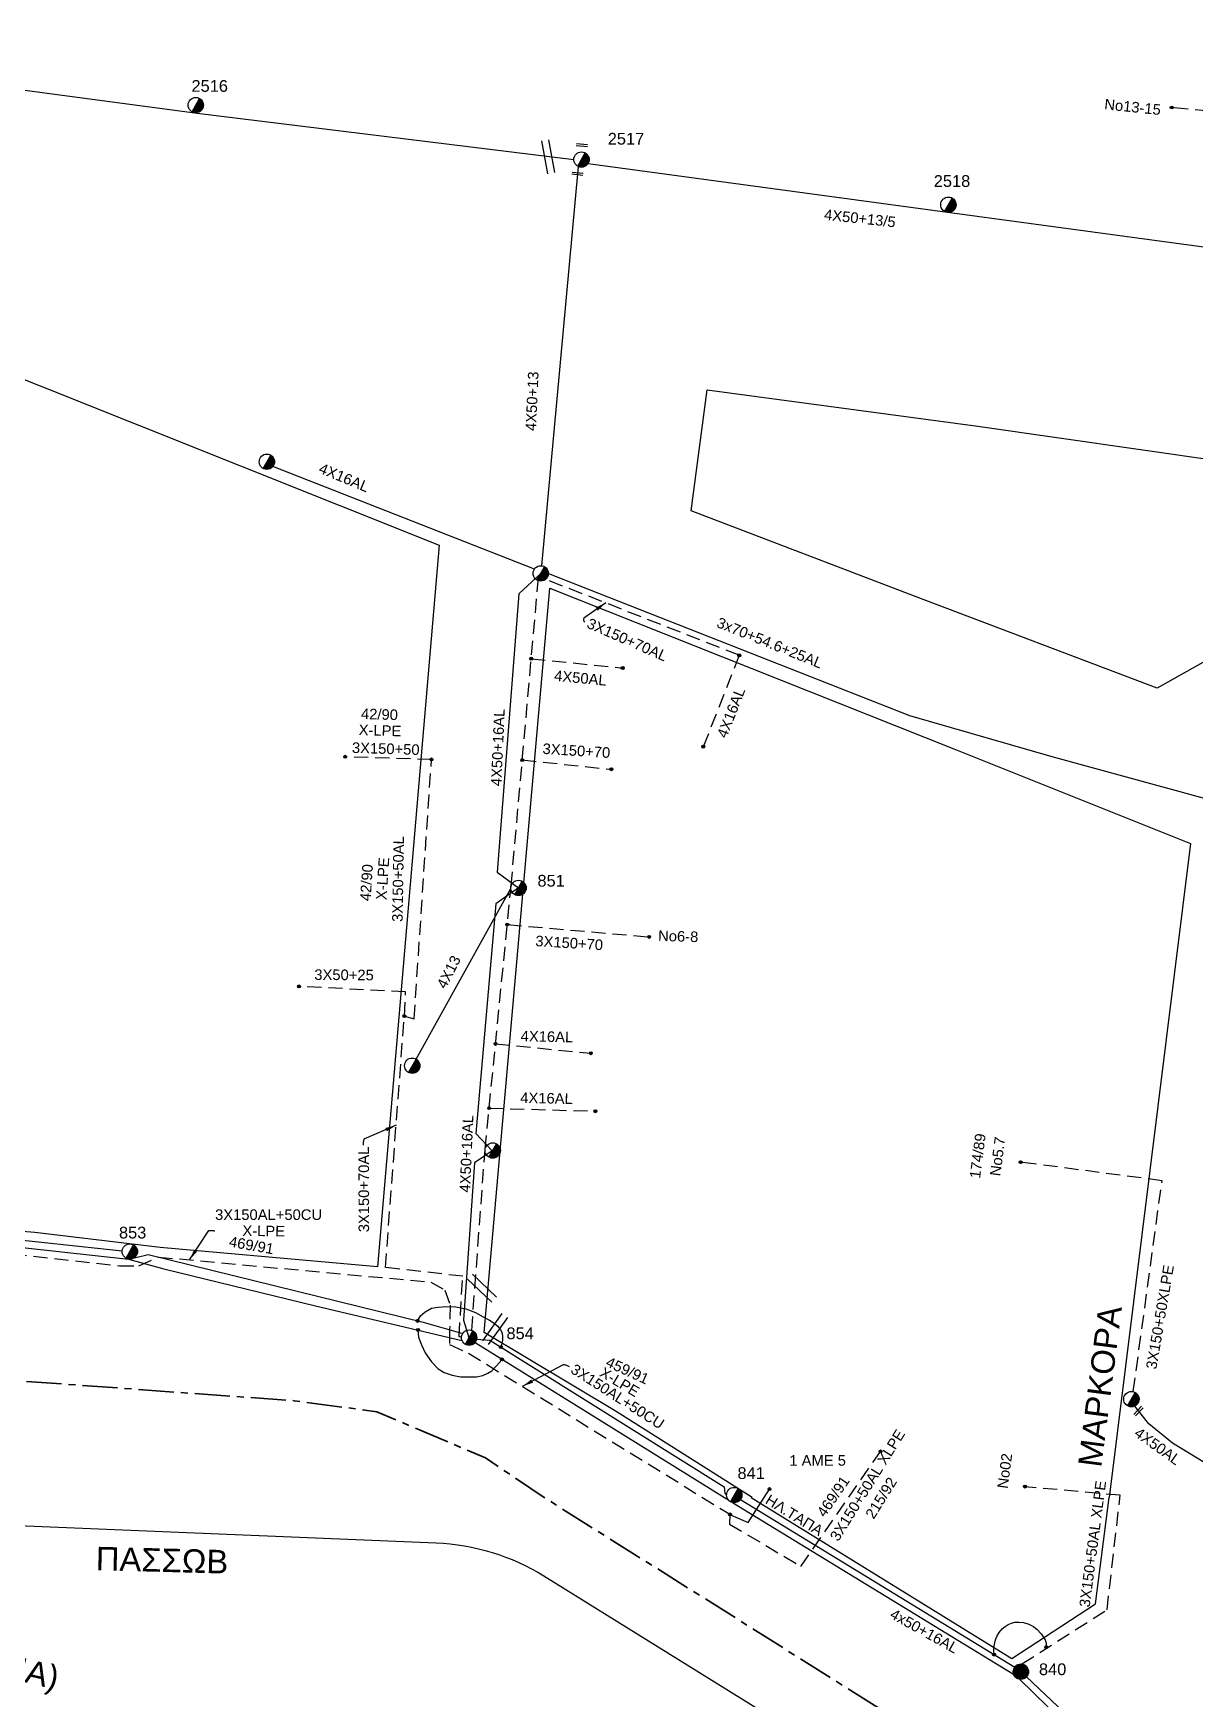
# Model space of a CAD drawing. Header units: millimetres. Extents: x 2893 to 4023, y 216 to 730.
# Drawn here: x 3393.7 to 3498.6, y 326.6 to 477 of the extents above; entities that cross this region are included whole.
import ezdxf

# ---------------------------------------------------------------- set-up
doc = ezdxf.new("R2010")
doc.units = ezdxf.units.MM
doc.linetypes.add('CENTER', pattern=[50.8, 31.75, -6.35, 6.35, -6.35])
doc.linetypes.add('DASHED', pattern=[19.05, 12.7, -6.35])
for name, color, linetype in [('Άγνωστα', 7, 'Continuous'), ('Γέφυρες Εναέριου Δικτύου', 7, 'Continuous'), ('Γυμνά εναέρια ΧΤ   4x35CU', 7, 'Continuous'), ('Γυμνά εναέρια ΧΤ (1Φ)   2x16AL', 7, 'Continuous'), ('Γυμνά εναέρια ΧΤ (3Φ)   4x16AL', 7, 'Continuous'), ('Γυμνά εναέρια ΧΤ (3Φ)   4x16CU', 7, 'Continuous'), ('Γυμνά εναέρια ΧΤ και ΦΟΠ (3Φ)   4x50+16AL', 7, 'Continuous'), ('Επιγραφές - Σχήματα', 7, 'Continuous'), ('Καλώδια ΧΤ   3x150+50AL', 7, 'DASHED'), ('Καλώδια ΧΤ   3x150+50AL XLPE', 7, 'DASHED'), ('Καλώδια ΧΤ   3x150+70 AL', 7, 'DASHED'), ('Καλώδια ΧΤ   3x150AL+50CU', 7, 'DASHED'), ('Μηχανική τομή', 7, 'Continuous'), ('Στύλος Ξύλινος', 7, 'Continuous'), ('Στύλος Ξύλινος @ 1', 7, 'Continuous'), ('Στύλος ΦΜ', 7, 'Continuous'), ('Στύλος ΦΜ @ 1', 7, 'Continuous'), ('Συνδέσεις', 7, 'Continuous'), ('Συνεστραμμένα ΧΤ   3x70+54.6+25 AL', 7, 'SYN_LINE'), ('Τομή', 7, 'Continuous'), ('Υπόβαθρο ΔΕΗ', 7, 'Continuous'), ('Υπόγεια καλώδια Παροχών ΧΤ   .075', 7, 'DASHED'), ('Υπόγεια καλώδια Παροχών ΧΤ   4x16AL', 7, 'DASHED'), ('Υπόγεια καλώδια Παροχών ΧΤ   4x50AL', 7, 'DASHED')]:
    doc.layers.add(name, color=color, linetype=linetype)
doc.styles.add('arial', font='ARIAL.TTF')
doc.styles.get("Standard").update_dxf_attribs({"font": 'ARIAL.TTF'})
doc.linetypes.add('SYN_LINE', pattern='A,0.5,-0.0001,["/\\/\\/\\/",Standard,S=0.1,R=0,X=0,Y=-0.05],-0.25', length=0.7501)
doc.dimstyles.new('ISO-25', dxfattribs={"dimtxt": 2.5, "dimasz": 2.5, "dimexe": 1.25, "dimexo": 0.625, "dimtad": 1, "dimtxsty": 'Standard', "dimcen": 2.5, "dimadec": 0, "dimazin": 0, "dimtfac": 1, "dimtmove": 0, "dimatfit": 3, "dimfxl": 1, "dimarcsym": 0})

# ---------------------------------------------------------------- blocks, each defined once
blk = doc.blocks.new('ΥΠΑΡΧΩΝ ΤΣΙΜΕΝΤΕΝΙΟΣ ΣΤΥΛΟΣ')
at = {"layer": 'Στύλος ΦΜ'}
blk.add_hatch(color=7, dxfattribs=at).paths.add_polyline_path([(-1.29, -2.28, 0.574793), (2.62, 0, 0.268822), (1.3, 2.27)])
blk.add_line((-1.29, -2.28), (1.3, 2.27), dxfattribs=at)
blk.add_circle((0, 0), 2.62, dxfattribs=at)
at = {"layer": 'Στύλος ΦΜ', "flags": 4}
for tag, p in [('ΑΡΙΘΜΟΣ', (-4.68, 8.05)), ('ΤΥΠΟΣ', (-4.91, 3.03))]:
    blk.add_attdef(tag, p, '', height=4, dxfattribs=at)
blk = doc.blocks.new('ΤΟΜΗ')
at = {"layer": 'Τομή', "ltscale": 40}
for p, q in [((-5.68, 0), (5.68, 0)), ((5.68, -2.33), (-5.68, -2.33))]:
    blk.add_line(p, q, dxfattribs=at)
blk = doc.blocks.new('ΜΗΧΑΝΙΚΗ ΤΟΜΗ')
at = {"layer": 'Μηχανική τομή', "ltscale": 40}
for p, q in [((-1.89, 0.78), (1.89, 0.78)), ((1.89, 0), (-1.89, 0))]:
    blk.add_line(p, q, dxfattribs=at)
blk = doc.blocks.new('_ΣΥΝΔΕΣΗ')
at = {"layer": 'Συνδέσεις', "linetype": 'SYN_LINE', "ltscale": 40}
blk.add_hatch(color=256, dxfattribs=at).paths.add_polyline_path([(-116.75, 2339.64, 1), (-117.75, 2339.64, 1)])
at = {"layer": 'Συνδέσεις'}
blk.add_circle((-117.25, 2339.64), 0.5, dxfattribs=at)
blk = doc.blocks.new('ΥΠΑΡΧΩΝ ΞΥΛΙΝΟΣ ΣΤΥΛΟΣ')
at = {"layer": 'Στύλος Ξύλινος'}
h = blk.add_hatch(color=7, dxfattribs=at)
h.paths.add_polyline_path([(-2.62, 0, 0.270008), (-1.29, -2.28), (1.3, 2.27, 0.576266)])
h.paths.add_polyline_path([(-1.29, -2.28, 0.574793), (2.62, 0, 0.268822), (1.3, 2.27)])
at = {"layer": 'Στύλος Ξύλινος', "color": 7}
blk.add_line((-1.29, -2.28), (1.3, 2.27), dxfattribs=at)
blk.add_circle((0, 0), 2.62, dxfattribs=at)
at = {"layer": 'Στύλος Ξύλινος', "flags": 4}
for tag, p in [('ΑΡΙΘΜΟΣ', (-4.91, 8.6)), ('ΤΥΠΟΣ', (-4.85, 3.39))]:
    blk.add_attdef(tag, p, '', height=4, dxfattribs=at)

msp = doc.modelspace()

# ---------------------------------------------------------------- linework, layer by layer
at = {"layer": 'Άγνωστα', "color": 5, "linetype": 'DASHED', "ltscale": 0.1}
for points in [[(3433.3, 359.84), (3434.51, 376.18), (3436.86, 400), (3439.31, 427.58)], [(3437.87, 411.38), (3445.92, 410.54)], [(3436.52, 396.51), (3449.33, 395.39)]]:
    msp.add_lwpolyline(points, dxfattribs=at)
at = {"layer": 'Άγνωστα', "color": 30, "linetype": 'DASHED', "ltscale": 0.1}
msp.add_lwpolyline([(3429.67, 411.43), (3421.87, 411.67)], dxfattribs=at)
at = {"layer": 'Άγνωστα', "color": 85, "linetype": 'DASHED', "ltscale": 0.1}
msp.add_lwpolyline([(3427.22, 388.24), (3427.33, 390.43), (3417.71, 390.92)], dxfattribs=at)
at = {"layer": 'Άγνωστα', "color": 6, "ltscale": 0.1}
msp.add_lwpolyline([(3456.75, 343.15), (3458.28, 342.5), (3460.2, 345.51)], dxfattribs=at)
at = {"layer": 'Γέφυρες Εναέριου Δικτύου', "linetype": 'DASHED'}
for points in [[(3428.41, 360.7), (3428.68, 361.16), (3429.1, 361.53), (3429.66, 361.84), (3430.27, 361.94), (3431.06, 361.99), (3431.87, 361.96), (3432.76, 361.8), (3433.63, 361.45), (3434.33, 361.08), (3434.9, 360.78), (3435.24, 360.57), (3435.66, 360.23), (3435.9, 359.91), (3436.04, 359.61), (3436.07, 359.23), (3436.07, 358.92), (3435.94, 358.34)], [(3428.44, 359.88), (3428.49, 359.23), (3428.77, 358.55), (3429.1, 357.83), (3429.67, 357.01), (3430.28, 356.36), (3430.81, 356.03), (3431.53, 355.8), (3432.3, 355.65), (3433, 355.64), (3433.74, 355.65), (3434.31, 355.78), (3434.77, 355.98), (3435.13, 356.2), (3435.52, 356.61), (3436.04, 357.22)], [(3480.49, 330.56), (3480.48, 330.92), (3480.5, 331.31), (3480.55, 331.62), (3480.62, 331.88), (3480.75, 332.19), (3480.94, 332.55), (3481.21, 332.88), (3481.49, 333.08), (3481.77, 333.26), (3482.07, 333.39), (3482.36, 333.47), (3482.72, 333.48), (3483.13, 333.44), (3483.62, 333.31), (3484.05, 333.09), (3484.37, 332.83), (3484.74, 332.44), (3484.93, 332.15), (3485.09, 331.88), (3485.18, 331.59), (3485.2, 331.35), (3485.2, 331.11)]]:
    msp.add_lwpolyline(points, dxfattribs=at)
at = {"layer": 'Γυμνά εναέρια ΧΤ   4x35CU', "color": 5, "ltscale": 0.1}
msp.add_lwpolyline([(3442.92, 465), (3439.61, 428.93)], dxfattribs=at)
at = {"layer": 'Γυμνά εναέρια ΧΤ   4x35CU', "color": 17, "ltscale": 0.1}
msp.add_lwpolyline([(3502.44, 346.09), (3496.59, 349.66), (3494.47, 351.4), (3493.19, 353.01)], dxfattribs=at)
at = {"layer": 'Γυμνά εναέρια ΧΤ (1Φ)   2x16AL', "color": 2, "ltscale": 0.1}
msp.add_lwpolyline([(3443.81, 465.26), (3515.87, 455.52)], dxfattribs=at)
at = {"layer": 'Γυμνά εναέρια ΧΤ (3Φ)   4x16AL', "color": 5, "ltscale": 0.1}
msp.add_lwpolyline([(3428.28, 384.36), (3436.84, 399.77)], dxfattribs=at)
at = {"layer": 'Γυμνά εναέρια ΧΤ (3Φ)   4x16CU', "color": 5, "ltscale": 0.1}
msp.add_lwpolyline([(3438.96, 428.63), (3415.35, 437.91)], dxfattribs=at)
at = {"layer": 'Γυμνά εναέρια ΧΤ (3Φ)   4x16CU', "color": 5, "linetype": 'Continuous'}
msp.add_lwpolyline([(3439.54, 428.24), (3437.57, 426.38), (3435.61, 401.26), (3437.53, 399.82), (3435.49, 398.38), (3433.69, 377.64), (3435.16, 376.06), (3433.56, 374.98), (3432.57, 360.77), (3433.03, 359.19)], dxfattribs=at)
at = {"layer": 'Γυμνά εναέρια ΧΤ και ΦΟΠ (3Φ)   4x50+16AL', "color": 2, "ltscale": 0.1, "const_width": 0.000000318}
msp.add_lwpolyline([(3448.77, 538.03), (3446.33, 507.74), (3443.29, 466.15)], dxfattribs=at)
at = {"layer": 'Γυμνά εναέρια ΧΤ και ΦΟΠ (3Φ)   4x50+16AL', "color": 1, "ltscale": 0.1}
msp.add_lwpolyline([(3380.05, 473.63), (3408.5, 469.83), (3442.53, 465.64)], dxfattribs=at)
at = {"layer": 'Γυμνά εναέρια ΧΤ και ΦΟΠ (3Φ)   4x50+16AL', "color": 85, "linetype": 'SYN_LINE', "ltscale": 10}
for points in [[(3365.3, 370.33), (3366.37, 370.82), (3366.37, 370.82), (3401.73, 367.03)], [(3402.29, 366.29), (3405.48, 365.42), (3419.18, 362.06), (3432.42, 358.94)], [(3433.6, 358.74), (3456.15, 344.74)], [(3456.87, 344.3), (3482.25, 328.78)], [(3482.78, 328.33), (3498.21, 313.28)]]:
    msp.add_lwpolyline(points, dxfattribs=at)
at = {"layer": 'Γυμνά εναέρια ΧΤ και ΦΟΠ (3Φ)   4x50+16AL', "color": 5, "linetype": 'SYN_LINE', "ltscale": 10}
for points in [[(3365.32, 370.35), (3365.32, 370.35), (3365.32, 370.35), (3365.32, 370.35), (3402.29, 366.29)], [(3402.83, 366.41), (3404.07, 366.69), (3428.92, 360.58), (3432.49, 359.57)], [(3433.75, 359.04), (3434.95, 358.95), (3456.12, 345.72), (3456.17, 345.13), (3456.33, 344.97)], [(3457.59, 344.58), (3457.59, 344.58), (3482.35, 329.42)], [(3483.41, 328.53), (3497.98, 314.76), (3498.44, 313.51)]]:
    msp.add_lwpolyline(points, dxfattribs=at)
at = {"layer": 'Γυμνά εναέρια ΧΤ και ΦΟΠ (3Φ)   4x50+16AL', "color": 85, "ltscale": 0.1}
msp.add_lwpolyline([(3456.15, 344.74), (3456.49, 344.53)], dxfattribs=at)
at = {"layer": 'Επιγραφές - Σχήματα'}
for points in [[(3443.44, 424.2), (3443.42, 424.15), (3443.41, 424.1), (3443.4, 424.05), (3443.4, 424), (3443.42, 423.95), (3443.44, 423.91), (3443.48, 423.87), (3443.53, 423.84)], [(3423.57, 377.11), (3423.55, 377.06), (3423.54, 377), (3423.52, 376.93), (3423.51, 376.85), (3423.51, 376.77), (3423.51, 376.7), (3423.5, 376.63), (3423.5, 376.57)], [(3409.57, 368.86), (3409.62, 368.88), (3409.68, 368.88), (3409.76, 368.88), (3409.83, 368.88), (3409.91, 368.87), (3409.98, 368.86), (3410.05, 368.85), (3410.11, 368.84)], [(3441.6, 356.76), (3441.65, 356.75), (3441.71, 356.74), (3441.78, 356.72), (3441.85, 356.69), (3441.92, 356.67), (3441.99, 356.64), (3442.06, 356.61), (3442.11, 356.58)]]:
    msp.add_lwpolyline(points, dxfattribs=at)
at = {"layer": 'Καλώδια ΧΤ   3x150+50AL', "color": 85, "ltscale": 0.1}
msp.add_lwpolyline([(3427.22, 388.24), (3428.1, 387.99), (3429.67, 411.43)], dxfattribs=at)
at = {"layer": 'Καλώδια ΧΤ   3x150+50AL XLPE', "color": 17, "linetype": 'DASHED', "ltscale": 0.1}
msp.add_lwpolyline([(3493.06, 354.31), (3495.66, 373.37), (3482.88, 375.05)], dxfattribs=at)
at = {"layer": 'Καλώδια ΧΤ   3x150+50AL XLPE', "color": 6, "ltscale": 0.1}
msp.add_lwpolyline([(3456.63, 343.21), (3456.59, 342.35), (3463.04, 338.52), (3470.23, 348.91)], dxfattribs=at)
at = {"layer": 'Καλώδια ΧΤ   3x150+50AL XLPE', "color": 5, "ltscale": 0.1}
msp.add_lwpolyline([(3483, 329.7), (3483, 329.71), (3490.69, 334.61), (3491.88, 344.95), (3491.88, 344.95), (3483.26, 345.72)], dxfattribs=at)
at = {"layer": 'Καλώδια ΧΤ   3x150+70 AL', "color": 5, "ltscale": 0.1}
msp.add_lwpolyline([(3457.47, 420.84), (3439.97, 427.7)], dxfattribs=at)
at = {"layer": 'Καλώδια ΧΤ   3x150+70 AL', "color": 85, "ltscale": 0.1}
msp.add_lwpolyline([(3432.38, 359.19), (3432.17, 359.29), (3432.49, 364.73), (3425.51, 365.53), (3427.22, 388.24)], dxfattribs=at)
at = {"layer": 'Καλώδια ΧΤ   3x150AL+50CU', "color": 6, "ltscale": 0.1}
msp.add_lwpolyline([(3345.92, 375.64), (3346.11, 377.02), (3348.81, 376.61), (3348.67, 373.82), (3363.1, 371.99), (3363.43, 369.88), (3401.5, 365.68), (3403.22, 365.68), (3405.01, 366.47), (3429.6, 364.21), (3430.88, 363.49), (3431.36, 362.12), (3431.31, 359.92), (3431.31, 358.58), (3433.02, 357.78), (3456.53, 343.29)], dxfattribs=at)
at = {"layer": 'Συνεστραμμένα ΧΤ   3x70+54.6+25 AL', "color": 5, "ltscale": 10}
msp.add_lwpolyline([(3440.23, 428.24), (3472.85, 415.41), (3485.7, 411.69), (3509.36, 405.22)], dxfattribs=at)
at = {"layer": 'Υπόβαθρο ΔΕΗ', "ltscale": 0.1, "const_width": 0.000000318}
for points in [[(3389.25, 542.31), (3439.78, 537.93), (3433.98, 467.74), (3380.51, 475.02), (3389.25, 542.31)], [(3449.84, 534.76), (3444.48, 466.54), (3505.29, 457.88), (3514, 531.95), (3451.26, 537.18), (3450.44, 536.53), (3449.82, 534.48)]]:
    msp.add_lwpolyline(points, dxfattribs=at)
at = {"layer": 'Υπόβαθρο ΔΕΗ'}
for points in [[(3374.91, 442.58), (3385.31, 448.78), (3430.37, 430.8), (3424.78, 365.58), (3405.16, 367.34), (3393.83, 368.7), (3384.15, 369.46), (3379.98, 370.06), (3365.48, 371.32), (3374.91, 442.58)], [(3453.14, 433.89), (3454.58, 444.82), (3479.02, 441.55), (3500.84, 438.4), (3502.28, 438.27), (3500.32, 420.74), (3495.21, 417.86), (3473.46, 426.11), (3453.14, 433.89)], [(3458.65, 344.74), (3446.35, 352.51), (3434.43, 359.65), (3440.35, 426.92), (3476.86, 412.38), (3498.22, 403.85), (3490.87, 344.74)]]:
    msp.add_lwpolyline(points, dxfattribs=at)
at = {"layer": 'Υπόβαθρο ΔΕΗ', "linetype": 'CENTER', "lineweight": 35, "ltscale": 0.1, "flags": 128}
msp.add_lwpolyline([(2893.85, 297.77), (2953.47, 300.74), (2996.96, 302.61), (3115.87, 293.82), (3226.51, 286.22), (3293.94, 281.56), (3300.46, 344.74), (3301.71, 358.42), (3357.18, 352.96), (3357.96, 357.78), (3417.27, 353.49), (3424.72, 352.5), (3434.54, 348.33), (3439.86, 344.74), (3475.03, 322.6), (3493.29, 309.51, -0.041124), (3501.86, 302.22), (3539.98, 263.99), (3578.76, 222.97)], format="xyb", dxfattribs=at)
at = {"layer": 'Υπόβαθρο ΔΕΗ', "ltscale": 0.1}
msp.add_lwpolyline([(3458.56, 344.74), (3482.1, 330.21), (3489.64, 335.14), (3490.87, 344.74)], dxfattribs=at)
msp.add_lwpolyline([(3374.14, 342.96), (3430.08, 340.65, -0.127598), (3439.83, 337.67), (3484.87, 309.68, -0.080127), (3498.11, 298.17), (3568.3, 223.38)], format="xyb", dxfattribs=at)
at = {"layer": 'Υπόγεια καλώδια Παροχών ΧΤ   .075', "color": 62, "ltscale": 0.1}
msp.add_lwpolyline([(3507.5, 469.22), (3496.54, 470.33)], dxfattribs=at)
at = {"layer": 'Υπόγεια καλώδια Παροχών ΧΤ   4x16AL', "color": 5, "ltscale": 0.1}
for points in [[(3457.47, 420.84), (3454.22, 412.58)], [(3435.46, 385.75), (3444.06, 384.88)], [(3434.88, 379.93), (3444.49, 379.65)]]:
    msp.add_lwpolyline(points, dxfattribs=at)
at = {"layer": 'Υπόγεια καλώδια Παροχών ΧΤ   4x50AL', "color": 5, "ltscale": 0.1}
msp.add_lwpolyline([(3438.68, 420.53), (3446.94, 419.69)], dxfattribs=at)

# ---------------------------------------------------------------- block references
at = {"layer": 'Μηχανική τομή'}
for p, xscale, yscale, zscale, rotation in [((3443.25, 466.83), 0.2649871955222299, 0.2649871955222299, 0.2649871955222299, 354.4517213215033), ((3442.85, 464.25), 0.26498719552223, 0.26498719552223, 0.26498719552223, 354.4517213215033), ((3493.61, 352.48), 0.2649871955222399, 0.2649871955222399, 0.2649871955222399, 46.58710609573464)]:
    msp.add_blockref('ΜΗΧΑΝΙΚΗ ΤΟΜΗ', p, dxfattribs=dict(at, xscale=xscale, yscale=yscale, zscale=zscale, rotation=rotation))
at = {"layer": 'Στύλος Ξύλινος @ 1', "ltscale": 40}
ref = msp.add_blockref('ΥΠΑΡΧΩΝ ΞΥΛΙΝΟΣ ΣΤΥΛΟΣ', (3482.91, 329.01), dxfattribs=dict(at, xscale=0.2649871955223772, yscale=0.2649871955223772, zscale=0.2649871955223772))
ref.add_attrib('ΑΡΙΘΜΟΣ', '840', (3484.54, 328.7), dxfattribs={"layer": 'Στύλος Ξύλινος', "height": 1.06, "flags": 4})
at = {"layer": 'Στύλος ΦΜ @ 1', "ltscale": 40}
ref = msp.add_blockref('ΥΠΑΡΧΩΝ ΤΣΙΜΕΝΤΕΝΙΟΣ ΣΤΥΛΟΣ', (3408.38, 470.55), dxfattribs=dict(at, xscale=0.2649871955223772, yscale=0.2649871955223772, zscale=0.2649871955223772))
ref.add_attrib('ΤΥΠΟΣ', '2516', (3407.99, 471.75), dxfattribs={"layer": 'Στύλος ΦΜ', "height": 1.06, "flags": 4})
ref = msp.add_blockref('ΥΠΑΡΧΩΝ ΤΣΙΜΕΝΤΕΝΙΟΣ ΣΤΥΛΟΣ', (3443.22, 465.63), dxfattribs=dict(at, xscale=0.2649871955223772, yscale=0.2649871955223772, zscale=0.2649871955223772))
ref.add_attrib('ΤΥΠΟΣ', '2517', (3445.59, 466.98), dxfattribs={"layer": 'Στύλος ΦΜ', "height": 1.06, "flags": 4})
ref = msp.add_blockref('ΥΠΑΡΧΩΝ ΤΣΙΜΕΝΤΕΝΙΟΣ ΣΤΥΛΟΣ', (3476.36, 461.55), dxfattribs=dict(at, xscale=0.2649871955223772, yscale=0.2649871955223772, zscale=0.2649871955223772))
ref.add_attrib('ΤΥΠΟΣ', '2518', (3475.04, 463.16), dxfattribs={"layer": 'Στύλος ΦΜ', "height": 1.06, "flags": 4})
at = {"layer": 'Στύλος ΦΜ @ 1', "ltscale": 40, "xscale": 0.2649871955223772, "yscale": 0.2649871955223772, "zscale": 0.2649871955223772}
for p in [(3414.8, 438.33), (3439.54, 428.24), (3427.93, 383.76), (3435.2, 376.1), (3492.89, 353.63)]:
    msp.add_blockref('ΥΠΑΡΧΩΝ ΤΣΙΜΕΝΤΕΝΙΟΣ ΣΤΥΛΟΣ', p, dxfattribs=at)
at = {"layer": 'Στύλος ΦΜ @ 1', "ltscale": 40}
ref = msp.add_blockref('ΥΠΑΡΧΩΝ ΤΣΙΜΕΝΤΕΝΙΟΣ ΣΤΥΛΟΣ', (3437.53, 399.82), dxfattribs=dict(at, xscale=0.2649871955223772, yscale=0.2649871955223772, zscale=0.2649871955223772))
ref.add_attrib('ΤΥΠΟΣ', '851', (3439.24, 399.94), dxfattribs={"layer": 'Στύλος ΦΜ', "height": 1.06, "flags": 4})
ref = msp.add_blockref('ΥΠΑΡΧΩΝ ΤΣΙΜΕΝΤΕΝΙΟΣ ΣΤΥΛΟΣ', (3402.42, 366.97), dxfattribs=dict(at, xscale=0.2649871955223772, yscale=0.2649871955223772, zscale=0.2649871955223772))
ref.add_attrib('ΤΥΠΟΣ', '853', (3401.44, 368.15), dxfattribs={"layer": 'Στύλος ΦΜ', "height": 1.06, "flags": 4})
ref = msp.add_blockref('ΥΠΑΡΧΩΝ ΤΣΙΜΕΝΤΕΝΙΟΣ ΣΤΥΛΟΣ', (3433.07, 359.19), dxfattribs=dict(at, xscale=0.2649871955223772, yscale=0.2649871955223772, zscale=0.2649871955223772))
ref.add_attrib('ΤΥΠΟΣ', '854', (3436.44, 359.05), dxfattribs={"layer": 'Στύλος ΦΜ', "height": 1.06, "flags": 4})
ref = msp.add_blockref('ΥΠΑΡΧΩΝ ΤΣΙΜΕΝΤΕΝΙΟΣ ΣΤΥΛΟΣ', (3457.02, 344.97), dxfattribs=dict(at, xscale=0.2649871955223772, yscale=0.2649871955223772, zscale=0.2649871955223772))
ref.add_attrib('ΤΥΠΟΣ', '841', (3457.31, 346.42), dxfattribs={"layer": 'Στύλος ΦΜ', "height": 1.06, "flags": 4})
at = {"layer": 'Συνδέσεις', "xscale": 0.2649871955223772, "yscale": 0.2649871955223772, "zscale": 0.2649871955223772}
for p in [(3527.6, -149.64), (3469.75, -199.44), (3478.01, -200.28), (3488.54, -199.14), (3485.29, -207.39), (3452.94, -208.3), (3460.74, -208.54), (3468.94, -208.6), (3476.99, -209.43), (3467.59, -223.46), (3480.4, -224.58), (3448.78, -229.05), (3458.29, -231.73), (3466.52, -234.25), (3475.13, -235.09), (3465.95, -240.04), (3475.55, -240.33), (3513.95, -244.93), (3459.48, -259.27), (3459.51, -260.09), (3467.01, -261.64), (3467.11, -262.75), (3501.3, -271.06), (3491.27, -274.47), (3514.34, -274.24), (3487.71, -276.76), (3516.27, -288.74), (3511.56, -289.42)]:
    msp.add_blockref('_ΣΥΝΔΕΣΗ', p, dxfattribs=at)
at = {"layer": 'Τομή'}
for p, xscale, yscale, zscale, rotation in [((3440.52, 465.94), 0.2649871955222851, 0.2649871955222851, 0.2649871955222851, 280.3143591930441), ((3434.45, 363.88), 0.2649871955223496, 0.2649871955223496, 0.2649871955223496, 316.1505909217474), ((3435.17, 360.14), 0.2649871955223699, 0.2649871955223699, 0.2649871955223699, 54.54086652201011)]:
    msp.add_blockref('ΤΟΜΗ', p, dxfattribs=dict(at, xscale=xscale, yscale=yscale, zscale=zscale, rotation=rotation))

# ---------------------------------------------------------------- texts
at = {"layer": 'Άγνωστα', "char_height": 0.954, "width": 89.2327, "attachment_point": 1, "style": 'arial'}
for s, insert, rotation in [('4X50+13/5', (3465.2, 461.15), 353.7885), ('4X50+13', (3438.16, 441.13), 87.5006), ('4X50+16AL', (3435.03, 409.04), 87.5006), ('3X150+50', (3422.5, 412.98), 358.1691), ('3X150+70', (3439.74, 412.89), 356.4459), ('3X150+70', (3439.09, 395.52), 356.4459), ('4X13', (3430.09, 391.06), 62.8976), ('3X50+25', (3419.09, 392.47), 359.4845), ('4X50+16AL', (3432.2, 372.33), 87.5006)]:
    msp.add_mtext(s, dxfattribs=dict(at, insert=insert, rotation=rotation))
at = {"layer": 'Γυμνά εναέρια ΧΤ και ΦΟΠ (3Φ)   4x50+16AL', "insert": (3471.46, 334.75), "char_height": 0.954, "width": 89.2327, "attachment_point": 1, "rotation": 330.8792, "style": 'arial'}
msp.add_mtext('4x50+16AL', dxfattribs=at)
at = {"layer": 'Επιγραφές - Σχήματα', "attachment_point": 1, "style": 'arial'}
for s, insert, char_height, width, rotation in [('No13-15', (3490.51, 471.12), 0.954, 89.2327, 354.1576), ('42/90', (3423.32, 416.04), 0.954, 89.2327, 358.1691), ('X-LPE', (3423.11, 414.59), 0.954, 89.2327, 358.1691), ('42/90', (3423.21, 398.67), 0.954, 89.2327, 86.1673), ('X-LPE', (3424.65, 398.77), 0.954, 89.2327, 86.1673), ('No6-8', (3450.16, 395.99), 0.954, 89.2327, 358.1691), ('174/89', (3478.27, 373.65), 0.954, 89.2327, 82.5578), ('No5.7', (3480.1, 373.86), 0.954, 89.2327, 82.5578), ('X-LPE', (3412.6, 369.34), 0.954, 89.2327, 359.1436), ('469/91', (3411.49, 368.36), 0.954, 89.2327, 350.0956), ('MAPKOPA', (3488.06, 347.67), 2.12, 45.1012, 82.6324), ('459/91', (3445.72, 357.51), 0.954, 89.2327, 335.4005), ('X-LPE', (3445.26, 356.58), 0.954, 89.2327, 329.0927), ('No02', (3480.77, 345.63), 0.954, 89.2327, 82.5578), ('469/91', (3464.41, 343.43), 0.954, 89.2327, 55.6927), ('215/92', (3468.8, 343.23), 0.954, 89.2327, 58.1305), ('ΗΛ.ΤΑΠΑ', (3460.24, 345.08), 0.954, 89.2327, 328.3122), ('ΠΑΣΣΩΒ', (3399.38, 340.3), 2.12, 45.1012, 358.5127), ('ΚΥΨΕΛΗ (ΣΧΟΛΕΙΑ)', (3368.83, 336.04), 2.1199, 45.1012, 346.452)]:
    msp.add_mtext(s, dxfattribs=dict(at, insert=insert, char_height=char_height, width=width, rotation=rotation))
at = {"layer": 'Επιγραφές - Σχήματα', "color": 1, "insert": (3464.55, 348.09), "char_height": 0.954, "width": 9.0723, "attachment_point": 5}
msp.add_mtext('1 AME 5', dxfattribs=at)
at = {"layer": 'Καλώδια ΧΤ   3x150+50AL', "insert": (3426.11, 396.76), "char_height": 0.954, "width": 89.2327, "attachment_point": 1, "rotation": 89.1012, "style": 'arial'}
msp.add_mtext('3X150+50AL', dxfattribs=at)
at = {"layer": 'Καλώδια ΧΤ   3x150+50AL XLPE', "char_height": 0.954, "width": 89.2327, "attachment_point": 1, "style": 'arial'}
for s, insert, rotation in [('3X150+50XLPE', (3494.2, 356.44), 80.3332), ('3X150+50AL XLPE', (3465.6, 341.22), 58.1438), ('3X150+50AL XLPE', (3488.17, 334.91), 82.51)]:
    msp.add_mtext(s, dxfattribs=dict(at, insert=insert, rotation=rotation))
at = {"layer": 'Καλώδια ΧΤ   3x150+70 AL', "char_height": 0.954, "width": 89.2327, "attachment_point": 1, "style": 'arial'}
for insert, rotation in [((3444, 424.24), 336.3842), ((3423.08, 368.71), 90.0696)]:
    msp.add_mtext('3X150+70AL', dxfattribs=dict(at, insert=insert, rotation=rotation))
at = {"layer": 'Καλώδια ΧΤ   3x150AL+50CU', "insert": (3410.12, 370.78), "char_height": 0.954, "width": 89.2327, "attachment_point": 1, "style": 'arial'}
msp.add_mtext('3X150AL+50CU', dxfattribs=at)
at = {"layer": 'Καλώδια ΧΤ   3x150AL+50CU', "insert": (3442.66, 356.88), "char_height": 0.954, "width": 89.2327, "attachment_point": 1, "rotation": 327.4506, "style": 'arial'}
msp.add_mtext('3X150AL+50CU', dxfattribs=at)
at = {"layer": 'Συνεστραμμένα ΧΤ   3x70+54.6+25 AL', "insert": (3455.7, 424.31), "char_height": 0.954, "width": 89.2327, "attachment_point": 1, "rotation": 338.0416, "style": 'arial'}
msp.add_mtext('3x70+54.6+25AL', dxfattribs=at)
at = {"layer": 'Υπόγεια καλώδια Παροχών ΧΤ   4x16AL', "char_height": 0.954, "width": 89.2327, "attachment_point": 1, "style": 'arial'}
for insert, rotation in [((3419.77, 438.25), 337.46), ((3455.42, 413.63), 68.6574), ((3437.74, 386.92), 358.797), ((3437.7, 381.35), 358.797)]:
    msp.add_mtext('4X16AL', dxfattribs=dict(at, insert=insert, rotation=rotation))
at = {"layer": 'Υπόγεια καλώδια Παροχών ΧΤ   4x50AL', "char_height": 0.954, "width": 89.2327, "attachment_point": 1, "style": 'arial'}
for insert, rotation in [((3440.81, 419.49), 354.5476), ((3493.62, 351.15), 324.3457)]:
    msp.add_mtext('4X50AL', dxfattribs=dict(at, insert=insert, rotation=rotation))

# ---------------------------------------------------------------- leaders
at = {"layer": 'Επιγραφές - Σχήματα'}
for points in [[(3445.41, 425.59), (3443.44, 424.2)], [(3426.48, 378.38), (3423.57, 377.11)], [(3407.81, 366.22), (3409.57, 368.86)], [(3437.89, 354.8), (3441.6, 356.76)]]:
    msp.add_leader(points, dimstyle='ISO-25', override={"dimasz": 1, "dimgap": 0.625, "dimtad": 0}, dxfattribs=at)

doc.saveas('drawing.dxf')
